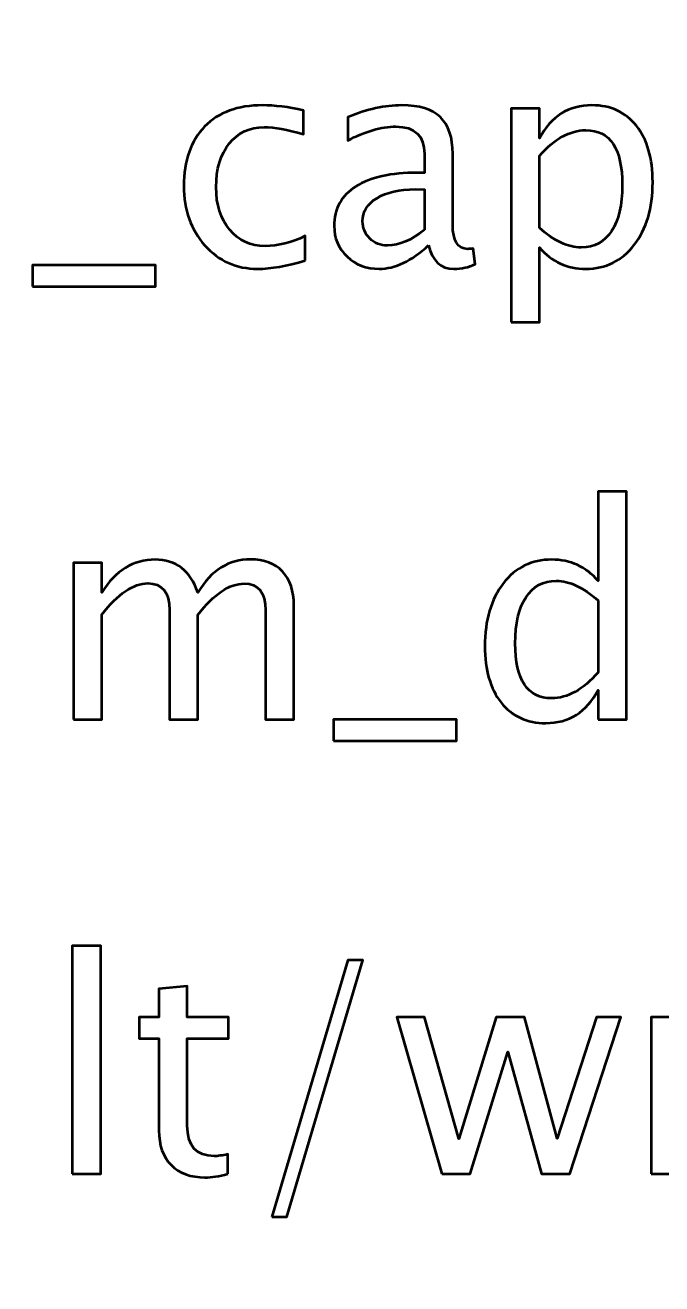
# Model space of a CAD drawing. Header units: centimetres. Extents: x -87 to 69, y -70 to 88.
# Drawn here: x -4.156 to -3.245, y -66.968 to -65.166 of the extents above; entities that cross this region are included whole.
import ezdxf

# ---------------------------------------------------------------- set-up
doc = ezdxf.new("R2010")
doc.units = ezdxf.units.CM
doc.header["$MEASUREMENT"] = 0
doc.layers.add('Layer 1', color=7, linetype='Continuous')

msp = doc.modelspace()

# ---------------------------------------------------------------- linework, layer by layer
at = {"layer": 'Layer 1', "lineweight": 53}
msp.add_open_spline([(-8, -69.75), (-8, -69.75), (-8, -20.25), (-8, -20.25), (-8, -20.25), (-8, -19.97386), (-7.77614, -19.75), (-7.5, -19.75), (-7.5, -19.75), (-7.5, -19.75), (37.5, -19.75), (37.5, -19.75), (37.5, -19.75), (37.77614, -19.75), (38, -19.97386), (38, -20.25), (38, -20.25), (38, -20.25), (38, -69.75), (38, -69.75), (38, -69.75), (38, -70.02614), (37.77614, -70.25), (37.5, -70.25), (37.5, -70.25), (37.5, -70.25), (-7.5, -70.25), (-7.5, -70.25), (-7.5, -70.25), (-7.77614, -70.25), (-8, -70.02614), (-8, -69.75)], degree=3, knots=[0, 0, 0, 0, 0.1111111, 0.1111111, 0.1111111, 0.1111111, 0.2222222, 0.2222222, 0.2222222, 0.2222222, 0.3333333, 0.3333333, 0.3333333, 0.3333333, 0.4444444, 0.4444444, 0.4444444, 0.4444444, 0.5555556, 0.5555556, 0.5555556, 0.5555556, 0.6666667, 0.6666667, 0.6666667, 0.6666667, 0.7777778, 0.7777778, 0.7777778, 0.7777778, 1, 1, 1, 1], dxfattribs=at)
at = {"layer": 'Layer 1', "color": 5, "lineweight": 53}
for points, knots in [([(-3.75555, -65.50274), (-3.78187, -65.51064), (-3.80459, -65.51459), (-3.82371, -65.51459), (-3.82371, -65.51459), (-3.85405, -65.51459), (-3.87917, -65.50337), (-3.89913, -65.48101), (-3.89913, -65.48101), (-3.9191, -65.45857), (-3.92912, -65.43028), (-3.92912, -65.3962), (-3.92912, -65.3962), (-3.92912, -65.35979), (-3.91924, -65.33136), (-3.89949, -65.31104), (-3.89949, -65.31104), (-3.87973, -65.29065), (-3.85214, -65.28049), (-3.81673, -65.28049), (-3.81673, -65.28049), (-3.7993, -65.28049), (-3.77968, -65.28289), (-3.75809, -65.28769), (-3.75809, -65.28769), (-3.75809, -65.28769), (-3.75809, -65.32197), (-3.75809, -65.32197), (-3.75809, -65.32197), (-3.78103, -65.3152), (-3.79972, -65.31181), (-3.81412, -65.31181), (-3.81412, -65.31181), (-3.835, -65.31181), (-3.85172, -65.31965), (-3.86421, -65.33524), (-3.86421, -65.33524), (-3.8767, -65.35083), (-3.88298, -65.37165), (-3.88298, -65.39761), (-3.88298, -65.39761), (-3.88298, -65.4228), (-3.87649, -65.44312), (-3.86357, -65.45871), (-3.86357, -65.45871), (-3.85066, -65.47423), (-3.8338, -65.48199), (-3.81285, -65.48199), (-3.81285, -65.48199), (-3.79429, -65.48199), (-3.77524, -65.4772), (-3.75555, -65.4676), (-3.75555, -65.4676), (-3.75555, -65.4676), (-3.75555, -65.50274), (-3.75555, -65.50274)], [0, 0, 0, 0, 0.0666667, 0.0666667, 0.0666667, 0.0666667, 0.1333333, 0.1333333, 0.1333333, 0.1333333, 0.2, 0.2, 0.2, 0.2, 0.2666667, 0.2666667, 0.2666667, 0.2666667, 0.3333333, 0.3333333, 0.3333333, 0.3333333, 0.4, 0.4, 0.4, 0.4, 0.4666667, 0.4666667, 0.4666667, 0.4666667, 0.5333333, 0.5333333, 0.5333333, 0.5333333, 0.6, 0.6, 0.6, 0.6, 0.6666667, 0.6666667, 0.6666667, 0.6666667, 0.7333333, 0.7333333, 0.7333333, 0.7333333, 0.8, 0.8, 0.8, 0.8, 0.8666667, 0.8666667, 0.8666667, 0.8666667, 1, 1, 1, 1]), ([(-3.57888, -65.48094), (-3.60329, -65.50337), (-3.62679, -65.51459), (-3.64937, -65.51459), (-3.64937, -65.51459), (-3.66792, -65.51459), (-3.68337, -65.5088), (-3.69558, -65.49716), (-3.69558, -65.49716), (-3.70786, -65.48552), (-3.71399, -65.47085), (-3.71399, -65.45314), (-3.71399, -65.45314), (-3.71399, -65.42865), (-3.70369, -65.40982), (-3.68309, -65.39669), (-3.68309, -65.39669), (-3.66249, -65.38357), (-3.63293, -65.37701), (-3.5944, -65.37701), (-3.5944, -65.37701), (-3.5944, -65.37701), (-3.58488, -65.37701), (-3.58488, -65.37701), (-3.58488, -65.37701), (-3.58488, -65.37701), (-3.58488, -65.34999), (-3.58488, -65.34999), (-3.58488, -65.34999), (-3.58488, -65.32395), (-3.59842, -65.31097), (-3.62559, -65.31097), (-3.62559, -65.31097), (-3.64661, -65.31097), (-3.66961, -65.3176), (-3.69452, -65.33086), (-3.69452, -65.33086), (-3.69452, -65.33086), (-3.69452, -65.29742), (-3.69452, -65.29742), (-3.69452, -65.29742), (-3.66714, -65.28613), (-3.64132, -65.28049), (-3.61712, -65.28049), (-3.61712, -65.28049), (-3.59222, -65.28049), (-3.5738, -65.28613), (-3.56202, -65.29749), (-3.56202, -65.29749), (-3.55016, -65.30885), (-3.54424, -65.32635), (-3.54424, -65.34999), (-3.54424, -65.34999), (-3.54424, -65.34999), (-3.54424, -65.45137), (-3.54424, -65.45137), (-3.54424, -65.45137), (-3.54424, -65.47459), (-3.53711, -65.48623), (-3.52279, -65.48623), (-3.52279, -65.48623), (-3.52103, -65.48623), (-3.51842, -65.48594), (-3.51496, -65.48538), (-3.51496, -65.48538), (-3.51496, -65.48538), (-3.51207, -65.50796), (-3.51207, -65.50796), (-3.51207, -65.50796), (-3.52131, -65.5124), (-3.53147, -65.51459), (-3.54262, -65.51459), (-3.54262, -65.51459), (-3.56159, -65.51459), (-3.57366, -65.50337), (-3.57888, -65.48094)], [0, 0, 0, 0, 0.05, 0.05, 0.05, 0.05, 0.1, 0.1, 0.1, 0.1, 0.15, 0.15, 0.15, 0.15, 0.2, 0.2, 0.2, 0.2, 0.25, 0.25, 0.25, 0.25, 0.3, 0.3, 0.3, 0.3, 0.35, 0.35, 0.35, 0.35, 0.4, 0.4, 0.4, 0.4, 0.45, 0.45, 0.45, 0.45, 0.5, 0.5, 0.5, 0.5, 0.55, 0.55, 0.55, 0.55, 0.6, 0.6, 0.6, 0.6, 0.65, 0.65, 0.65, 0.65, 0.7, 0.7, 0.7, 0.7, 0.75, 0.75, 0.75, 0.75, 0.8, 0.8, 0.8, 0.8, 0.85, 0.85, 0.85, 0.85, 0.9, 0.9, 0.9, 0.9, 1, 1, 1, 1]), ([(-3.46077, -65.59121), (-3.46077, -65.59121), (-3.46077, -65.28515), (-3.46077, -65.28515), (-3.46077, -65.28515), (-3.46077, -65.28515), (-3.42013, -65.28515), (-3.42013, -65.28515), (-3.42013, -65.28515), (-3.42013, -65.28515), (-3.42013, -65.32755), (-3.42013, -65.32755), (-3.42013, -65.32755), (-3.40348, -65.29615), (-3.37843, -65.28049), (-3.34506, -65.28049), (-3.34506, -65.28049), (-3.31804, -65.28049), (-3.2968, -65.2903), (-3.28128, -65.30998), (-3.28128, -65.30998), (-3.26576, -65.32967), (-3.258, -65.35655), (-3.258, -65.39062), (-3.258, -65.39062), (-3.258, -65.42774), (-3.26681, -65.45772), (-3.28438, -65.48044), (-3.28438, -65.48044), (-3.30195, -65.50323), (-3.32509, -65.51459), (-3.35374, -65.51459), (-3.35374, -65.51459), (-3.38034, -65.51459), (-3.40249, -65.50443), (-3.42013, -65.48404), (-3.42013, -65.48404), (-3.42013, -65.48404), (-3.42013, -65.59121), (-3.42013, -65.59121), (-3.42013, -65.59121), (-3.42013, -65.59121), (-3.46077, -65.59121), (-3.46077, -65.59121)], [0, 0, 0, 0, 0.0833333, 0.0833333, 0.0833333, 0.0833333, 0.1666667, 0.1666667, 0.1666667, 0.1666667, 0.25, 0.25, 0.25, 0.25, 0.3333333, 0.3333333, 0.3333333, 0.3333333, 0.4166667, 0.4166667, 0.4166667, 0.4166667, 0.5, 0.5, 0.5, 0.5, 0.5833333, 0.5833333, 0.5833333, 0.5833333, 0.6666667, 0.6666667, 0.6666667, 0.6666667, 0.75, 0.75, 0.75, 0.75, 0.8333333, 0.8333333, 0.8333333, 0.8333333, 1, 1, 1, 1]), ([(-3.42013, -65.45603), (-3.39918, -65.47473), (-3.37921, -65.48411), (-3.36023, -65.48411), (-3.36023, -65.48411), (-3.34153, -65.48411), (-3.32707, -65.47628), (-3.31691, -65.46069), (-3.31691, -65.46069), (-3.30668, -65.44509), (-3.3016, -65.42315), (-3.3016, -65.39479), (-3.3016, -65.39479), (-3.3016, -65.34229), (-3.31895, -65.31605), (-3.35367, -65.31605), (-3.35367, -65.31605), (-3.37639, -65.31605), (-3.39854, -65.32832), (-3.42013, -65.35295), (-3.42013, -65.35295), (-3.42013, -65.35295), (-3.42013, -65.45603), (-3.42013, -65.45603)], [0, 0, 0, 0, 0.1428571, 0.1428571, 0.1428571, 0.1428571, 0.2857143, 0.2857143, 0.2857143, 0.2857143, 0.4285714, 0.4285714, 0.4285714, 0.4285714, 0.5714286, 0.5714286, 0.5714286, 0.5714286, 0.7142857, 0.7142857, 0.7142857, 0.7142857, 1, 1, 1, 1]), ([(-3.58488, -65.45878), (-3.58488, -65.45878), (-3.58488, -65.40114), (-3.58488, -65.40114), (-3.58488, -65.40114), (-3.58488, -65.40114), (-3.59793, -65.40071), (-3.59793, -65.40071), (-3.59793, -65.40071), (-3.62051, -65.40071), (-3.63871, -65.40488), (-3.65261, -65.4132), (-3.65261, -65.4132), (-3.66644, -65.4216), (-3.67335, -65.43268), (-3.67335, -65.4465), (-3.67335, -65.4465), (-3.67335, -65.45617), (-3.6699, -65.46435), (-3.66305, -65.47106), (-3.66305, -65.47106), (-3.65614, -65.47776), (-3.64774, -65.48115), (-3.63779, -65.48115), (-3.63779, -65.48115), (-3.62086, -65.48115), (-3.60322, -65.47367), (-3.58488, -65.45878)], [0, 0, 0, 0, 0.125, 0.125, 0.125, 0.125, 0.25, 0.25, 0.25, 0.25, 0.375, 0.375, 0.375, 0.375, 0.5, 0.5, 0.5, 0.5, 0.625, 0.625, 0.625, 0.625, 0.75, 0.75, 0.75, 0.75, 1, 1, 1, 1]), ([(-4.14587, -65.53999), (-4.14587, -65.53999), (-4.14587, -65.50951), (-4.14587, -65.50951), (-4.14587, -65.50951), (-4.14587, -65.50951), (-3.96976, -65.50951), (-3.96976, -65.50951), (-3.96976, -65.50951), (-3.96976, -65.50951), (-3.96976, -65.53999), (-3.96976, -65.53999), (-3.96976, -65.53999), (-3.96976, -65.53999), (-4.14587, -65.53999), (-4.14587, -65.53999)], [0, 0, 0, 0, 0.2, 0.2, 0.2, 0.2, 0.4, 0.4, 0.4, 0.4, 0.6, 0.6, 0.6, 0.6, 1, 1, 1, 1]), ([(-3.33614, -66.16003), (-3.33614, -66.16003), (-3.33614, -66.11791), (-3.33614, -66.11791), (-3.33614, -66.11791), (-3.35273, -66.14938), (-3.3777, -66.16511), (-3.41107, -66.16511), (-3.41107, -66.16511), (-3.43817, -66.16511), (-3.45947, -66.1553), (-3.475, -66.13562), (-3.475, -66.13562), (-3.49052, -66.11593), (-3.49828, -66.08905), (-3.49828, -66.05497), (-3.49828, -66.05497), (-3.49828, -66.01772), (-3.48946, -65.98773), (-3.47189, -65.96502), (-3.47189, -65.96502), (-3.45425, -65.94237), (-3.43111, -65.93101), (-3.4024, -65.93101), (-3.4024, -65.93101), (-3.3758, -65.93101), (-3.35364, -65.94117), (-3.33614, -65.96156), (-3.33614, -65.96156), (-3.33614, -65.96156), (-3.33614, -65.83364), (-3.33614, -65.83364), (-3.33614, -65.83364), (-3.33614, -65.83364), (-3.29551, -65.83364), (-3.29551, -65.83364), (-3.29551, -65.83364), (-3.29551, -65.83364), (-3.29551, -66.16003), (-3.29551, -66.16003), (-3.29551, -66.16003), (-3.29551, -66.16003), (-3.33614, -66.16003), (-3.33614, -66.16003)], [0, 0, 0, 0, 0.0833333, 0.0833333, 0.0833333, 0.0833333, 0.1666667, 0.1666667, 0.1666667, 0.1666667, 0.25, 0.25, 0.25, 0.25, 0.3333333, 0.3333333, 0.3333333, 0.3333333, 0.4166667, 0.4166667, 0.4166667, 0.4166667, 0.5, 0.5, 0.5, 0.5, 0.5833333, 0.5833333, 0.5833333, 0.5833333, 0.6666667, 0.6666667, 0.6666667, 0.6666667, 0.75, 0.75, 0.75, 0.75, 0.8333333, 0.8333333, 0.8333333, 0.8333333, 1, 1, 1, 1]), ([(-4.08742, -66.16003), (-4.08742, -66.16003), (-4.08742, -65.93567), (-4.08742, -65.93567), (-4.08742, -65.93567), (-4.08742, -65.93567), (-4.04678, -65.93567), (-4.04678, -65.93567), (-4.04678, -65.93567), (-4.04678, -65.93567), (-4.04678, -65.97807), (-4.04678, -65.97807), (-4.04678, -65.97807), (-4.02695, -65.94667), (-4.00155, -65.93101), (-3.97044, -65.93101), (-3.97044, -65.93101), (-3.94045, -65.93101), (-3.92006, -65.94667), (-3.9092, -65.97807), (-3.9092, -65.97807), (-3.88994, -65.94639), (-3.86482, -65.93059), (-3.83399, -65.93059), (-3.83399, -65.93059), (-3.8143, -65.93059), (-3.79899, -65.93637), (-3.78806, -65.94801), (-3.78806, -65.94801), (-3.77712, -65.95965), (-3.77162, -65.97595), (-3.77162, -65.99691), (-3.77162, -65.99691), (-3.77162, -65.99691), (-3.77162, -66.16003), (-3.77162, -66.16003), (-3.77162, -66.16003), (-3.77162, -66.16003), (-3.81226, -66.16003), (-3.81226, -66.16003), (-3.81226, -66.16003), (-3.81226, -66.16003), (-3.81226, -66.00361), (-3.81226, -66.00361), (-3.81226, -66.00361), (-3.81226, -65.97807), (-3.82242, -65.9653), (-3.84274, -65.9653), (-3.84274, -65.9653), (-3.86383, -65.9653), (-3.88599, -65.98019), (-3.9092, -66.01003), (-3.9092, -66.01003), (-3.9092, -66.01003), (-3.9092, -66.16003), (-3.9092, -66.16003), (-3.9092, -66.16003), (-3.9092, -66.16003), (-3.94984, -66.16003), (-3.94984, -66.16003), (-3.94984, -66.16003), (-3.94984, -66.16003), (-3.94984, -66.00347), (-3.94984, -66.00347), (-3.94984, -66.00347), (-3.94984, -65.97772), (-3.96014, -65.96487), (-3.98081, -65.96487), (-3.98081, -65.96487), (-4.00134, -65.96487), (-4.02336, -65.97983), (-4.04678, -66.00982), (-4.04678, -66.00982), (-4.04678, -66.00982), (-4.04678, -66.16003), (-4.04678, -66.16003), (-4.04678, -66.16003), (-4.04678, -66.16003), (-4.08742, -66.16003), (-4.08742, -66.16003)], [0, 0, 0, 0, 0.047619, 0.047619, 0.047619, 0.047619, 0.0952381, 0.0952381, 0.0952381, 0.0952381, 0.1428571, 0.1428571, 0.1428571, 0.1428571, 0.1904762, 0.1904762, 0.1904762, 0.1904762, 0.2380952, 0.2380952, 0.2380952, 0.2380952, 0.2857143, 0.2857143, 0.2857143, 0.2857143, 0.3333333, 0.3333333, 0.3333333, 0.3333333, 0.3809524, 0.3809524, 0.3809524, 0.3809524, 0.4285714, 0.4285714, 0.4285714, 0.4285714, 0.4761905, 0.4761905, 0.4761905, 0.4761905, 0.5238095, 0.5238095, 0.5238095, 0.5238095, 0.5714286, 0.5714286, 0.5714286, 0.5714286, 0.6190476, 0.6190476, 0.6190476, 0.6190476, 0.6666667, 0.6666667, 0.6666667, 0.6666667, 0.7142857, 0.7142857, 0.7142857, 0.7142857, 0.7619048, 0.7619048, 0.7619048, 0.7619048, 0.8095238, 0.8095238, 0.8095238, 0.8095238, 0.8571429, 0.8571429, 0.8571429, 0.8571429, 0.9047619, 0.9047619, 0.9047619, 0.9047619, 1, 1, 1, 1]), ([(-3.33614, -65.98936), (-3.35724, -65.9708), (-3.37721, -65.96149), (-3.39612, -65.96149), (-3.39612, -65.96149), (-3.41474, -65.96149), (-3.42914, -65.96925), (-3.43937, -65.98484), (-3.43937, -65.98484), (-3.4496, -66.00036), (-3.45468, -66.02238), (-3.45468, -66.05088), (-3.45468, -66.05088), (-3.45468, -66.1033), (-3.43732, -66.12955), (-3.40254, -66.12955), (-3.40254, -66.12955), (-3.37996, -66.12955), (-3.35781, -66.1172), (-3.33614, -66.09258), (-3.33614, -66.09258), (-3.33614, -66.09258), (-3.33614, -65.98936), (-3.33614, -65.98936)], [0, 0, 0, 0, 0.1428571, 0.1428571, 0.1428571, 0.1428571, 0.2857143, 0.2857143, 0.2857143, 0.2857143, 0.4285714, 0.4285714, 0.4285714, 0.4285714, 0.5714286, 0.5714286, 0.5714286, 0.5714286, 0.7142857, 0.7142857, 0.7142857, 0.7142857, 1, 1, 1, 1]), ([(-3.71503, -66.19051), (-3.71503, -66.19051), (-3.71503, -66.16003), (-3.71503, -66.16003), (-3.71503, -66.16003), (-3.71503, -66.16003), (-3.53892, -66.16003), (-3.53892, -66.16003), (-3.53892, -66.16003), (-3.53892, -66.16003), (-3.53892, -66.19051), (-3.53892, -66.19051), (-3.53892, -66.19051), (-3.53892, -66.19051), (-3.71503, -66.19051), (-3.71503, -66.19051)], [0, 0, 0, 0, 0.2, 0.2, 0.2, 0.2, 0.4, 0.4, 0.4, 0.4, 0.6, 0.6, 0.6, 0.6, 1, 1, 1, 1]), ([(-4.08893, -66.81055), (-4.08893, -66.81055), (-4.08893, -66.48416), (-4.08893, -66.48416), (-4.08893, -66.48416), (-4.08893, -66.48416), (-4.04829, -66.48416), (-4.04829, -66.48416), (-4.04829, -66.48416), (-4.04829, -66.48416), (-4.04829, -66.81055), (-4.04829, -66.81055), (-4.04829, -66.81055), (-4.04829, -66.81055), (-4.08893, -66.81055), (-4.08893, -66.81055)], [0, 0, 0, 0, 0.2, 0.2, 0.2, 0.2, 0.4, 0.4, 0.4, 0.4, 0.6, 0.6, 0.6, 0.6, 1, 1, 1, 1]), ([(-3.80318, -66.87193), (-3.80318, -66.87193), (-3.69431, -66.50448), (-3.69431, -66.50448), (-3.69431, -66.50448), (-3.69431, -66.50448), (-3.67279, -66.50448), (-3.67279, -66.50448), (-3.67279, -66.50448), (-3.67279, -66.50448), (-3.78166, -66.87193), (-3.78166, -66.87193), (-3.78166, -66.87193), (-3.78166, -66.87193), (-3.80318, -66.87193), (-3.80318, -66.87193)], [0, 0, 0, 0, 0.2, 0.2, 0.2, 0.2, 0.4, 0.4, 0.4, 0.4, 0.6, 0.6, 0.6, 0.6, 1, 1, 1, 1]), ([(-3.86626, -66.81048), (-3.87882, -66.81394), (-3.88976, -66.81563), (-3.899, -66.81563), (-3.899, -66.81563), (-3.91974, -66.81563), (-3.9359, -66.8097), (-3.94747, -66.79785), (-3.94747, -66.79785), (-3.95911, -66.786), (-3.9649, -66.76956), (-3.9649, -66.74846), (-3.9649, -66.74846), (-3.9649, -66.74846), (-3.9649, -66.61666), (-3.9649, -66.61666), (-3.9649, -66.61666), (-3.9649, -66.61666), (-3.99298, -66.61666), (-3.99298, -66.61666), (-3.99298, -66.61666), (-3.99298, -66.61666), (-3.99298, -66.58619), (-3.99298, -66.58619), (-3.99298, -66.58619), (-3.99298, -66.58619), (-3.9649, -66.58619), (-3.9649, -66.58619), (-3.9649, -66.58619), (-3.9649, -66.58619), (-3.9649, -66.54562), (-3.9649, -66.54562), (-3.9649, -66.54562), (-3.9649, -66.54562), (-3.92426, -66.54174), (-3.92426, -66.54174), (-3.92426, -66.54174), (-3.92426, -66.54174), (-3.92426, -66.58619), (-3.92426, -66.58619), (-3.92426, -66.58619), (-3.92426, -66.58619), (-3.86541, -66.58619), (-3.86541, -66.58619), (-3.86541, -66.58619), (-3.86541, -66.58619), (-3.86541, -66.61666), (-3.86541, -66.61666), (-3.86541, -66.61666), (-3.86541, -66.61666), (-3.92426, -66.61666), (-3.92426, -66.61666), (-3.92426, -66.61666), (-3.92426, -66.61666), (-3.92426, -66.74112), (-3.92426, -66.74112), (-3.92426, -66.74112), (-3.92426, -66.77047), (-3.91149, -66.78515), (-3.88602, -66.78515), (-3.88602, -66.78515), (-3.88058, -66.78515), (-3.87402, -66.78423), (-3.86626, -66.78247), (-3.86626, -66.78247), (-3.86626, -66.78247), (-3.86626, -66.81048), (-3.86626, -66.81048)], [0, 0, 0, 0, 0.0555556, 0.0555556, 0.0555556, 0.0555556, 0.1111111, 0.1111111, 0.1111111, 0.1111111, 0.1666667, 0.1666667, 0.1666667, 0.1666667, 0.2222222, 0.2222222, 0.2222222, 0.2222222, 0.2777778, 0.2777778, 0.2777778, 0.2777778, 0.3333333, 0.3333333, 0.3333333, 0.3333333, 0.3888889, 0.3888889, 0.3888889, 0.3888889, 0.4444444, 0.4444444, 0.4444444, 0.4444444, 0.5, 0.5, 0.5, 0.5, 0.5555556, 0.5555556, 0.5555556, 0.5555556, 0.6111111, 0.6111111, 0.6111111, 0.6111111, 0.6666667, 0.6666667, 0.6666667, 0.6666667, 0.7222222, 0.7222222, 0.7222222, 0.7222222, 0.7777778, 0.7777778, 0.7777778, 0.7777778, 0.8333333, 0.8333333, 0.8333333, 0.8333333, 0.8888889, 0.8888889, 0.8888889, 0.8888889, 1, 1, 1, 1]), ([(-3.56004, -66.81055), (-3.56004, -66.81055), (-3.62439, -66.58619), (-3.62439, -66.58619), (-3.62439, -66.58619), (-3.62439, -66.58619), (-3.58474, -66.58619), (-3.58474, -66.58619), (-3.58474, -66.58619), (-3.58474, -66.58619), (-3.53542, -66.76039), (-3.53542, -66.76039), (-3.53542, -66.76039), (-3.53542, -66.76039), (-3.48222, -66.58619), (-3.48222, -66.58619), (-3.48222, -66.58619), (-3.48222, -66.58619), (-3.44158, -66.58619), (-3.44158, -66.58619), (-3.44158, -66.58619), (-3.44158, -66.58619), (-3.3948, -66.7601), (-3.3948, -66.7601), (-3.3948, -66.7601), (-3.3948, -66.7601), (-3.33822, -66.58619), (-3.33822, -66.58619), (-3.33822, -66.58619), (-3.33822, -66.58619), (-3.30351, -66.58619), (-3.30351, -66.58619), (-3.30351, -66.58619), (-3.30351, -66.58619), (-3.37674, -66.81055), (-3.37674, -66.81055), (-3.37674, -66.81055), (-3.37674, -66.81055), (-3.41738, -66.81055), (-3.41738, -66.81055), (-3.41738, -66.81055), (-3.41738, -66.81055), (-3.4655, -66.63557), (-3.4655, -66.63557), (-3.4655, -66.63557), (-3.4655, -66.63557), (-3.5194, -66.81055), (-3.5194, -66.81055), (-3.5194, -66.81055), (-3.5194, -66.81055), (-3.56004, -66.81055), (-3.56004, -66.81055)], [0, 0, 0, 0, 0.0714286, 0.0714286, 0.0714286, 0.0714286, 0.1428571, 0.1428571, 0.1428571, 0.1428571, 0.2142857, 0.2142857, 0.2142857, 0.2142857, 0.2857143, 0.2857143, 0.2857143, 0.2857143, 0.3571429, 0.3571429, 0.3571429, 0.3571429, 0.4285714, 0.4285714, 0.4285714, 0.4285714, 0.5, 0.5, 0.5, 0.5, 0.5714286, 0.5714286, 0.5714286, 0.5714286, 0.6428571, 0.6428571, 0.6428571, 0.6428571, 0.7142857, 0.7142857, 0.7142857, 0.7142857, 0.7857143, 0.7857143, 0.7857143, 0.7857143, 0.8571429, 0.8571429, 0.8571429, 0.8571429, 1, 1, 1, 1]), ([(-3.26011, -66.81055), (-3.26011, -66.81055), (-3.26011, -66.58619), (-3.26011, -66.58619), (-3.26011, -66.58619), (-3.26011, -66.58619), (-3.21947, -66.58619), (-3.21947, -66.58619), (-3.21947, -66.58619), (-3.21947, -66.58619), (-3.21947, -66.62859), (-3.21947, -66.62859), (-3.21947, -66.62859), (-3.20331, -66.59719), (-3.17989, -66.58153), (-3.14913, -66.58153), (-3.14913, -66.58153), (-3.14496, -66.58153), (-3.14059, -66.58188), (-3.13607, -66.58259), (-3.13607, -66.58259), (-3.13607, -66.58259), (-3.13607, -66.62062), (-3.13607, -66.62062), (-3.13607, -66.62062), (-3.14313, -66.61829), (-3.14934, -66.61709), (-3.1547, -66.61709), (-3.1547, -66.61709), (-3.18052, -66.61709), (-3.20211, -66.63233), (-3.21947, -66.66288), (-3.21947, -66.66288), (-3.21947, -66.66288), (-3.21947, -66.81055), (-3.21947, -66.81055), (-3.21947, -66.81055), (-3.21947, -66.81055), (-3.26011, -66.81055), (-3.26011, -66.81055)], [0, 0, 0, 0, 0.0909091, 0.0909091, 0.0909091, 0.0909091, 0.1818182, 0.1818182, 0.1818182, 0.1818182, 0.2727273, 0.2727273, 0.2727273, 0.2727273, 0.3636364, 0.3636364, 0.3636364, 0.3636364, 0.4545455, 0.4545455, 0.4545455, 0.4545455, 0.5454545, 0.5454545, 0.5454545, 0.5454545, 0.6363636, 0.6363636, 0.6363636, 0.6363636, 0.7272727, 0.7272727, 0.7272727, 0.7272727, 0.8181818, 0.8181818, 0.8181818, 0.8181818, 1, 1, 1, 1])]:
    msp.add_open_spline(points, degree=3, knots=knots, dxfattribs=at)

doc.saveas('drawing.dxf')
